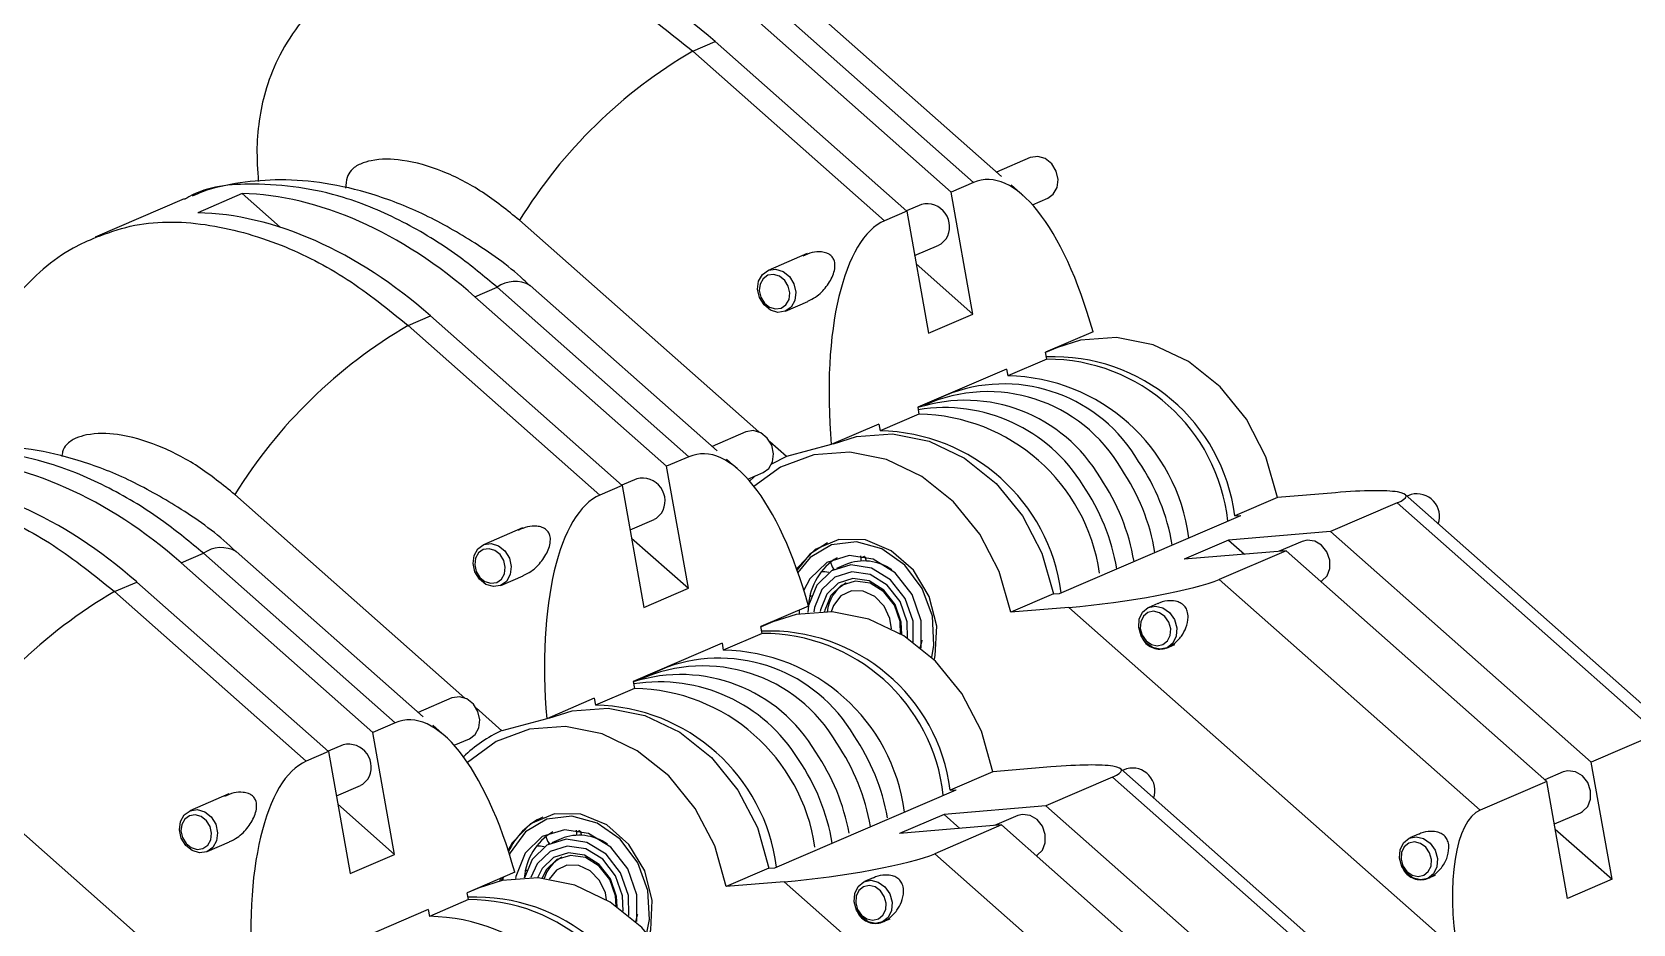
# Paper-space layout 'Sheet2' of a CAD drawing. Header units: inches. Extents: x 0 to 46.6, y 0 to 32.9.
# Drawn here: x 4.58 to 12.49, y 20.87 to 25.27 of the extents above; entities that cross this region are included whole.
import ezdxf

# ---------------------------------------------------------------- set-up
doc = ezdxf.new("R2010")
doc.units = ezdxf.units.IN
doc.header["$MEASUREMENT"] = 0

psp = doc.layouts.new('Sheet2')

# ---------------------------------------------------------------- linework, layer by layer
at = {"color": 7, "linetype": 'Continuous', "lineweight": 25}
for p, q in [((8.1749, 25.3221), (9.1221, 24.4845)), ((9.2319, 24.5317), (8.2847, 25.3694)), ((9.371, 24.5614), (8.4472, 25.3783)), ((7.8455, 25.1804), (7.9553, 25.2277)), ((7.8455, 25.1804), (8.7928, 24.3428)), ((7.9553, 25.2277), (8.9025, 24.39)), ((9.5126, 24.6548), (9.3463, 24.5832)), ((9.2319, 24.5317), (9.1221, 24.4845)), ((9.477, 24.4676), (9.418, 24.5198)), ((5.333, 24.4508), (4.8938, 24.2619)), ((5.6192, 24.4765), (5.3997, 24.382)), ((5.6192, 24.4765), (5.807, 24.3104)), ((9.2293, 23.882), (9.1221, 24.4845)), ((9.5234, 24.4213), (9.5991, 24.4538)), ((8.9025, 24.39), (8.7928, 24.3428)), ((8.9746, 24.4233), (8.9008, 24.3915)), ((8.9025, 24.39), (9.0098, 23.7875)), ((8.9415, 24.1709), (9.0611, 24.2224)), ((8.4106, 24.1806), (8.2171, 24.0974)), ((8.9488, 24.13), (9.2293, 23.882)), ((6.7692, 23.9673), (6.879, 24.0146)), ((6.7692, 23.9673), (7.7164, 23.1297)), ((7.8262, 23.1769), (6.879, 24.0146)), ((7.9653, 23.2066), (7.0415, 24.0235)), ((8.3035, 23.8964), (8.4133, 23.9436)), ((6.4398, 23.8256), (6.5496, 23.8729)), ((6.4398, 23.8256), (7.3871, 22.988)), ((6.5496, 23.8729), (7.4969, 23.0352)), ((9.0098, 23.7875), (9.2293, 23.882)), ((9.8227, 23.794), (9.5881, 23.693)), ((9.5941, 23.6589), (9.4019, 23.5763)), ((9.5941, 23.6589), (9.5881, 23.693)), ((9.6469, 23.7169), (9.5883, 23.6917)), ((9.3959, 23.6103), (8.9567, 23.4214)), ((9.3959, 23.6103), (9.4019, 23.5763)), ((9.1252, 23.4924), (9.04, 23.4558)), ((8.9567, 23.4214), (8.9628, 23.3873)), ((8.7645, 23.3387), (8.5299, 23.2378)), ((8.7645, 23.3387), (8.7706, 23.3046)), ((8.9628, 23.3873), (8.7706, 23.3046)), ((8.1069, 23.3), (7.9406, 23.2284)), ((7.8262, 23.1769), (7.7164, 23.1297)), ((8.3079, 23.1788), (8.2351, 23.1406)), ((8.5299, 23.2378), (8.3079, 23.1788)), ((7.8237, 22.5272), (7.7164, 23.1297)), ((8.0713, 23.1128), (8.0123, 23.165)), ((8.1177, 23.0665), (8.1934, 23.099)), ((7.4969, 23.0352), (7.3871, 22.988)), ((7.5689, 23.0685), (7.4951, 23.0368)), ((7.4969, 23.0352), (7.6041, 22.4327)), ((10.7342, 22.9755), (10.5234, 22.8848)), ((11.0203, 22.9995), (10.7342, 22.9755)), ((11.3251, 22.9491), (10.9957, 22.8074)), ((12.6133, 21.8099), (11.3251, 22.9491)), ((12.7359, 21.7779), (11.3651, 22.99)), ((11.3945, 22.9906), (11.3743, 22.9819)), ((7.5358, 22.8161), (7.6554, 22.8676)), ((9.6572, 22.5018), (10.5531, 22.8873)), ((10.5234, 22.8848), (10.5531, 22.8873)), ((7.0049, 22.8259), (6.8114, 22.7426)), ((10.9957, 22.8074), (10.4924, 22.7651)), ((12.284, 21.6682), (10.9957, 22.8074)), ((5.318, 22.6528), (5.4278, 22.7001)), ((6.375, 21.8624), (5.4278, 22.7001)), ((6.5141, 21.8921), (5.5903, 22.7089)), ((7.5431, 22.7753), (7.8237, 22.5272)), ((10.4924, 22.7651), (10.2728, 22.6706)), ((10.7761, 22.7129), (10.2728, 22.6706)), ((10.7761, 22.7129), (10.4467, 22.5712)), ((10.4924, 22.7651), (10.5709, 22.6957)), ((10.8565, 22.7592), (10.7425, 22.7101)), ((12.0644, 21.5737), (10.7761, 22.7129)), ((5.318, 22.6528), (6.2652, 21.8152)), ((8.5258, 22.6561), (8.5339, 22.633)), ((8.5339, 22.633), (8.5429, 22.6199)), ((8.5405, 22.6229), (8.5364, 22.6165)), ((8.6008, 22.6453), (8.5551, 22.6256)), ((8.6934, 22.684), (8.674, 22.6768)), ((8.6917, 22.6844), (8.6777, 22.6784)), ((8.6949, 22.6837), (8.7021, 22.6624)), ((8.8089, 22.6307), (8.8109, 22.6319)), ((4.9886, 22.5111), (5.0984, 22.5583)), ((5.0984, 22.5583), (6.0456, 21.7207)), ((6.8978, 22.5416), (7.0076, 22.5889)), ((10.4467, 22.5712), (11.735, 21.432)), ((4.9886, 22.5111), (5.9359, 21.6735)), ((7.6041, 22.4327), (7.8237, 22.5272)), ((8.4258, 22.493), (8.4296, 22.4872)), ((9.6275, 22.4993), (9.4167, 22.4086)), ((9.6275, 22.4993), (9.6572, 22.5018)), ((8.417, 22.4392), (8.1824, 22.3382)), ((8.3718, 22.4197), (8.3708, 22.4016)), ((9.7029, 22.4327), (9.4167, 22.4086)), ((11.6226, 20.735), (9.7029, 22.4327)), ((10.1431, 22.4522), (10.099, 22.4332)), ((8.1884, 22.3042), (7.9962, 22.2215)), ((8.1884, 22.3042), (8.1824, 22.3382)), ((8.2412, 22.3621), (8.1826, 22.3369)), ((7.9902, 22.2556), (7.551, 22.0666)), ((7.9902, 22.2556), (7.9962, 22.2215)), ((10.1854, 22.2323), (10.227, 22.2502)), ((7.551, 22.0666), (7.5571, 22.0325)), ((7.7195, 22.1376), (7.6343, 22.101)), ((7.5571, 22.0325), (7.3649, 21.9498)), ((6.6557, 21.9854), (6.4894, 21.9139)), ((7.3588, 21.9839), (7.1242, 21.883)), ((7.3588, 21.9839), (7.3649, 21.9498)), ((6.375, 21.8624), (6.2652, 21.8152)), ((6.6201, 21.7983), (6.5611, 21.8505)), ((7.1242, 21.883), (6.9022, 21.824)), ((6.1177, 21.754), (6.0439, 21.7222)), ((6.3724, 21.2127), (6.2652, 21.8152)), ((6.6665, 21.752), (6.7422, 21.7845)), ((12.6133, 21.8099), (12.284, 21.6682)), ((5.451, 20.5095), (4.1323, 21.6756)), ((6.0456, 21.7207), (5.9359, 21.6735)), ((6.0456, 21.7207), (6.1529, 21.1182)), ((9.3285, 21.6207), (9.1177, 21.53)), ((9.6147, 21.6447), (9.3285, 21.6207)), ((9.9194, 21.5943), (9.59, 21.4526)), ((11.2076, 20.4551), (9.9194, 21.5943)), ((11.3302, 20.4231), (9.9594, 21.6353)), ((9.9888, 21.6358), (9.9686, 21.6271)), ((12.1448, 21.62), (12.0555, 21.5815)), ((12.3869, 21.0898), (12.284, 21.6682)), ((6.0846, 21.5016), (6.2042, 21.553)), ((8.2515, 21.147), (9.1474, 21.5325)), ((9.1177, 21.53), (9.1474, 21.5325)), ((12.0644, 21.5737), (11.735, 21.432)), ((12.1673, 20.9953), (12.0644, 21.5737)), ((5.5537, 21.5113), (5.3602, 21.4281)), ((6.0919, 21.4607), (6.3724, 21.2127)), ((9.59, 21.4526), (9.0867, 21.4103)), ((10.8783, 20.3134), (9.59, 21.4526)), ((9.0867, 21.4103), (8.8671, 21.3158)), ((9.3704, 21.3581), (8.8671, 21.3158)), ((9.3704, 21.3581), (9.041, 21.2164)), ((9.0867, 21.4103), (9.1652, 21.3409)), ((9.4508, 21.4044), (9.3368, 21.3553)), ((10.6587, 20.2189), (9.3704, 21.3581)), ((12.1018, 21.3633), (12.2313, 21.419)), ((7.1201, 21.3013), (7.1282, 21.2783)), ((7.1282, 21.2783), (7.1372, 21.2651)), ((7.1951, 21.2905), (7.1494, 21.2708)), ((7.2877, 21.3293), (7.2683, 21.322)), ((7.286, 21.3296), (7.272, 21.3236)), ((7.2893, 21.3289), (7.2964, 21.3076)), ((7.4032, 21.276), (7.4052, 21.2772)), ((11.4314, 21.313), (11.3873, 21.294)), ((12.1064, 21.3379), (12.3869, 21.0898)), ((5.4466, 21.2271), (5.5564, 21.2743)), ((6.1529, 21.1182), (6.3724, 21.2127)), ((6.9538, 21.2707), (6.933, 21.234)), ((7.1348, 21.2681), (7.1307, 21.2617)), ((9.041, 21.2164), (10.3293, 20.0772)), ((6.9658, 21.1247), (6.7311, 21.0237)), ((7.0201, 21.1382), (7.0239, 21.1324)), ((8.2218, 21.1445), (8.011, 21.0538)), ((8.2218, 21.1445), (8.2515, 21.147)), ((6.79, 21.0476), (6.7314, 21.0224)), ((6.8935, 21.0936), (6.8925, 21.0814)), ((6.9018, 21.0971), (6.9006, 21.0832)), ((8.2972, 21.0779), (8.011, 21.0538)), ((10.217, 19.3802), (8.2972, 21.0779)), ((8.7374, 21.0974), (8.6933, 21.0784)), ((11.4737, 21.0931), (11.5153, 21.111)), ((12.3869, 21.0898), (12.1673, 20.9953)), ((6.7372, 20.9896), (6.545, 20.9069)), ((6.7372, 20.9896), (6.7311, 21.0237)), ((6.539, 20.941), (6.0998, 20.7521)), ((6.539, 20.941), (6.545, 20.9069)), ((8.7797, 20.8775), (8.8213, 20.8954))]:
    psp.add_line(p, q, dxfattribs=at)
at = {"color": 8, "linetype": 'Continuous', "lineweight": 25}
for p, q in [((8.1712, 23.2997), (6.9892, 24.3449)), ((8.3079, 23.1788), (8.2267, 23.2506)), ((6.72, 21.9852), (5.5836, 22.9901)), ((6.9022, 21.824), (6.7755, 21.9361))]:
    psp.add_line(p, q, dxfattribs=at)
at = {"color": 7, "linetype": 'Continuous', "lineweight": 25, "flags": 128}
for points in [[(9.5991, 24.4538), (9.6266, 24.4738), (9.6452, 24.5067), (9.6503, 24.5469), (9.6409, 24.5883), (9.6186, 24.6244), (9.5867, 24.6499), (9.5502, 24.6608), (9.5145, 24.6555), (9.5126, 24.6548)], [(9.0968, 24.253), (9.0708, 24.2274), (9.0611, 24.2224)], [(8.2294, 23.9013), (8.1975, 23.9267), (8.1752, 23.9629), (8.1659, 24.0042), (8.1709, 24.0444), (8.1895, 24.0774), (8.2189, 24.0981), (8.2546, 24.1034), (8.2912, 24.0925), (8.3231, 24.067), (8.3454, 24.0309), (8.3547, 23.9895), (8.3497, 23.9493), (8.3311, 23.9164), (8.3017, 23.8957), (8.266, 23.8903), (8.2294, 23.9013)], [(8.2246, 23.9157), (8.2539, 23.9069), (8.2824, 23.9112), (8.3059, 23.9277), (8.3209, 23.9541), (8.3249, 23.9863), (8.3174, 24.0194), (8.2995, 24.0483), (8.274, 24.0687), (8.2448, 24.0774), (8.2162, 24.0732), (8.1927, 24.0566), (8.1778, 24.0302), (8.1738, 23.998), (8.1813, 23.965), (8.1991, 23.9361), (8.2246, 23.9157)], [(10.7342, 22.9755), (10.6769, 23.1762), (10.5804, 23.3619), (10.4502, 23.5218), (10.2938, 23.6469), (10.1201, 23.7299), (9.9392, 23.766), (9.7613, 23.7534), (9.6469, 23.7169)], [(8.1934, 23.099), (8.2209, 23.119), (8.2396, 23.1519), (8.2446, 23.1922), (8.2352, 23.2335), (8.2129, 23.2696), (8.181, 23.2951), (8.1445, 23.306), (8.1088, 23.3007), (8.1069, 23.3)], [(8.5402, 23.2407), (8.6546, 23.2772), (8.8325, 23.2899), (9.0135, 23.2537), (9.1871, 23.1707), (9.3435, 23.0457), (9.4737, 22.8857), (9.5702, 22.7001), (9.6275, 22.4993)], [(9.4167, 22.4086), (9.3594, 22.6094), (9.2629, 22.795), (9.1327, 22.955), (8.9763, 23.08), (8.8027, 23.163), (8.6217, 23.1992), (8.4438, 23.1865), (8.2792, 23.1257), (8.1479, 23.0304)], [(8.1541, 23.0821), (8.1466, 23.0758), (8.126, 23.057)], [(7.6911, 22.8982), (7.6651, 22.8726), (7.6554, 22.8676)], [(6.8237, 22.5465), (6.7918, 22.572), (6.7695, 22.6081), (6.7602, 22.6495), (6.7652, 22.6897), (6.7838, 22.7226), (6.8132, 22.7434), (6.8489, 22.7487), (6.8855, 22.7377), (6.9174, 22.7123), (6.9397, 22.6761), (6.949, 22.6348), (6.944, 22.5946), (6.9254, 22.5616), (6.896, 22.5409), (6.8603, 22.5356), (6.8237, 22.5465)], [(6.8189, 22.5609), (6.8482, 22.5522), (6.8767, 22.5564), (6.9003, 22.573), (6.9152, 22.5993), (6.9192, 22.6315), (6.9117, 22.6646), (6.8938, 22.6935), (6.8684, 22.7139), (6.8391, 22.7226), (6.8105, 22.7184), (6.787, 22.7018), (6.7721, 22.6754), (6.7681, 22.6433), (6.7756, 22.6102), (6.7934, 22.5813), (6.8189, 22.5609)], [(9.0391, 22.1773), (9.0433, 22.1945), (9.0512, 22.3402), (9.0137, 22.4867), (8.9354, 22.6162), (8.8258, 22.7131), (8.698, 22.7659), (8.5674, 22.768), (8.4499, 22.7192), (8.3595, 22.6255)], [(8.5106, 22.7517), (8.4235, 22.6954), (8.3607, 22.6178)], [(9.0259, 22.1851), (9.037, 22.2469), (9.0296, 22.3893), (8.9794, 22.5266), (8.8925, 22.6421), (8.7794, 22.7219), (8.6537, 22.7564), (8.5307, 22.7415), (8.4251, 22.6789), (8.3652, 22.6052)], [(10.9482, 22.5607), (10.9527, 22.5633), (10.9787, 22.5889), (10.9926, 22.6251), (10.9924, 22.6665), (10.9781, 22.7066), (10.9519, 22.7395), (10.9177, 22.7601), (10.8808, 22.7652), (10.8565, 22.7592)], [(8.973, 22.2313), (8.9736, 22.2344), (8.9744, 22.3673), (8.9296, 22.4971), (8.8461, 22.6039), (8.7366, 22.6714), (8.6177, 22.6895), (8.5076, 22.6553), (8.4231, 22.5741), (8.394, 22.5179)], [(8.9347, 22.2606), (8.9335, 22.3645), (8.8948, 22.4765), (8.8227, 22.5687), (8.7282, 22.627), (8.6256, 22.6426), (8.5305, 22.6131), (8.4575, 22.543), (8.4176, 22.4429), (8.4131, 22.4081)], [(8.6779, 22.6627), (8.6778, 22.6776), (8.6762, 22.6872)], [(8.9066, 22.2801), (8.9042, 22.3624), (8.8699, 22.4617), (8.806, 22.5435), (8.7222, 22.5952), (8.6312, 22.609), (8.5469, 22.5828), (8.4822, 22.5206), (8.4469, 22.4319), (8.4438, 22.4111)], [(8.9065, 22.28), (8.9042, 22.3624), (8.8699, 22.4617), (8.806, 22.5435), (8.7222, 22.5952), (8.6312, 22.609), (8.5469, 22.5828), (8.4822, 22.5206), (8.4469, 22.4319), (8.4438, 22.4111)], [(8.8779, 22.2984), (8.8749, 22.3603), (8.845, 22.4469), (8.7893, 22.5182), (8.7162, 22.5633), (8.6368, 22.5754), (8.5634, 22.5525), (8.5069, 22.4983), (8.4761, 22.421), (8.4747, 22.4125)], [(8.8715, 22.2993), (8.8692, 22.3629), (8.8414, 22.4435), (8.7895, 22.5098), (8.7215, 22.5518), (8.6477, 22.563), (8.5793, 22.5418), (8.5268, 22.4913), (8.4981, 22.4193), (8.4969, 22.4127)], [(8.8266, 22.3274), (8.8193, 22.3773), (8.7906, 22.4393), (8.7443, 22.487), (8.6875, 22.5134), (8.6289, 22.5143), (8.5773, 22.4896), (8.5406, 22.4431), (8.5291, 22.4115)], [(9.3285, 21.6207), (9.2712, 21.8214), (9.1747, 22.0071), (9.0445, 22.167), (8.8881, 22.2921), (8.7145, 22.3751), (8.5335, 22.4113), (8.3556, 22.3986), (8.2412, 22.3621)], [(10.0598, 22.2926), (10.0483, 22.3336), (10.0511, 22.3744), (10.0677, 22.4088), (10.0957, 22.4317), (10.1308, 22.4395), (10.1676, 22.4311), (10.2005, 22.4077), (10.2246, 22.3729), (10.2361, 22.3319), (10.2333, 22.2911), (10.2167, 22.2567), (10.1887, 22.2338), (10.1536, 22.226), (10.1168, 22.2344), (10.0839, 22.2578), (10.0598, 22.2926)], [(10.0653, 22.2959), (10.0846, 22.2681), (10.1109, 22.2494), (10.1404, 22.2426), (10.1684, 22.2489), (10.1908, 22.2672), (10.2041, 22.2947), (10.2064, 22.3274), (10.1971, 22.3601), (10.1779, 22.388), (10.1515, 22.4067), (10.1221, 22.4135), (10.094, 22.4072), (10.0716, 22.3889), (10.0583, 22.3613), (10.0561, 22.3287), (10.0653, 22.2959)], [(8.9696, 22.234), (8.9786, 22.2694), (8.9788, 22.2706)], [(6.7422, 21.7845), (6.7697, 21.8044), (6.7883, 21.8374), (6.7934, 21.8776), (6.784, 21.919), (6.7617, 21.9551), (6.7298, 21.9806), (6.6933, 21.9915), (6.6576, 21.9862), (6.6557, 21.9854)], [(7.1345, 21.886), (7.2489, 21.9224), (7.4268, 21.9351), (7.6078, 21.8989), (7.7814, 21.8159), (7.9378, 21.6909), (8.068, 21.5309), (8.1645, 21.3453), (8.2218, 21.1445)], [(8.011, 21.0538), (7.9537, 21.2546), (7.8572, 21.4402), (7.727, 21.6002), (7.5706, 21.7252), (7.397, 21.8082), (7.216, 21.8444), (7.0381, 21.8317), (6.8735, 21.7709), (6.7328, 21.6666)], [(12.2313, 21.419), (12.241, 21.4241), (12.267, 21.4497), (12.2809, 21.4859), (12.2807, 21.5273), (12.2664, 21.5674), (12.2402, 21.6003), (12.206, 21.6209), (12.1691, 21.626), (12.1448, 21.62)], [(6.2399, 21.5837), (6.2139, 21.5581), (6.2042, 21.553)], [(5.3725, 21.232), (5.3406, 21.2574), (5.3183, 21.2936), (5.309, 21.3349), (5.314, 21.3751), (5.3326, 21.4081), (5.362, 21.4288), (5.3977, 21.4341), (5.4343, 21.4232), (5.4662, 21.3977), (5.4885, 21.3616), (5.4978, 21.3202), (5.4928, 21.28), (5.4742, 21.2471), (5.4448, 21.2263), (5.4091, 21.221), (5.3725, 21.232)], [(5.3677, 21.2464), (5.3969, 21.2376), (5.4255, 21.2419), (5.449, 21.2584), (5.4639, 21.2848), (5.468, 21.317), (5.4605, 21.35), (5.4426, 21.379), (5.4171, 21.3994), (5.3879, 21.4081), (5.3593, 21.4039), (5.3358, 21.3873), (5.3209, 21.3609), (5.3169, 21.3287), (5.3244, 21.2957), (5.3422, 21.2667), (5.3677, 21.2464)], [(7.619, 20.826), (7.6313, 20.8921), (7.6239, 21.0346), (7.5737, 21.1718), (7.4868, 21.2873), (7.3737, 21.3672), (7.248, 21.4017), (7.125, 21.3867), (7.0194, 21.3241), (6.9439, 21.2213), (6.9399, 21.2126)], [(7.6308, 20.8131), (7.6376, 20.8397), (7.6455, 20.9854), (7.608, 21.1319), (7.5297, 21.2614), (7.4201, 21.3584), (7.2923, 21.4111), (7.1617, 21.4132), (7.0442, 21.3645), (6.9538, 21.2707)], [(9.5425, 21.2059), (9.547, 21.2085), (9.573, 21.2341), (9.5869, 21.2703), (9.5867, 21.3117), (9.5724, 21.3519), (9.5462, 21.3847), (9.512, 21.4053), (9.4751, 21.4104), (9.4508, 21.4044)], [(7.5683, 20.8819), (7.5687, 21.0126), (7.5239, 21.1423), (7.4404, 21.2491), (7.3309, 21.3166), (7.212, 21.3347), (7.1019, 21.3005), (7.0174, 21.2193), (6.9712, 21.1034), (6.9696, 21.0945)], [(7.5297, 20.9103), (7.5278, 21.0097), (7.4892, 21.1217), (7.4171, 21.2139), (7.3225, 21.2723), (7.2199, 21.2879), (7.1248, 21.2583), (7.0518, 21.1882), (7.0139, 21.0977)], [(7.2722, 21.3079), (7.2721, 21.3228), (7.2705, 21.3324)], [(11.3481, 21.1534), (11.3366, 21.1944), (11.3393, 21.2352), (11.356, 21.2696), (11.384, 21.2925), (11.4191, 21.3003), (11.4559, 21.2919), (11.4888, 21.2685), (11.5129, 21.2337), (11.5244, 21.1927), (11.5216, 21.1519), (11.505, 21.1175), (11.477, 21.0946), (11.4419, 21.0868), (11.4051, 21.0952), (11.3722, 21.1186), (11.3481, 21.1534)], [(7.5016, 20.9326), (7.4985, 21.0076), (7.4642, 21.1069), (7.4003, 21.1887), (7.3165, 21.2404), (7.2255, 21.2542), (7.1412, 21.228), (7.0765, 21.1659), (7.046, 21.0981)], [(7.5016, 20.9326), (7.4985, 21.0076), (7.4642, 21.1069), (7.4003, 21.1887), (7.3165, 21.2404), (7.2255, 21.2542), (7.1412, 21.228), (7.0765, 21.1659), (7.046, 21.0981)], [(7.4727, 20.9537), (7.4692, 21.0056), (7.4393, 21.0922), (7.3836, 21.1634), (7.3105, 21.2085), (7.2312, 21.2206), (7.1577, 21.1978), (7.1012, 21.1435), (7.0785, 21.097)], [(7.4667, 20.9579), (7.4635, 21.0081), (7.4357, 21.0887), (7.3838, 21.155), (7.3158, 21.197), (7.242, 21.2082), (7.1736, 21.187), (7.1211, 21.1365), (7.1006, 21.0953)], [(11.3536, 21.1567), (11.3728, 21.1289), (11.3992, 21.1101), (11.4286, 21.1034), (11.4567, 21.1096), (11.4791, 21.128), (11.4924, 21.1555), (11.4946, 21.1882), (11.4854, 21.2209), (11.4662, 21.2488), (11.4398, 21.2675), (11.4104, 21.2743), (11.3823, 21.268), (11.3599, 21.2497), (11.3466, 21.2221), (11.3444, 21.1895), (11.3536, 21.1567)], [(7.42, 20.9879), (7.4136, 21.0225), (7.3849, 21.0845), (7.3386, 21.1323), (7.2818, 21.1586), (7.2232, 21.1595), (7.1716, 21.1349), (7.1362, 21.091)], [(7.8773, 20.3061), (7.82, 20.5069), (7.7235, 20.6925), (7.5933, 20.8525), (7.4369, 20.9775), (7.2632, 21.0605), (7.0823, 21.0967), (6.9044, 21.084), (6.79, 21.0476)], [(6.9088, 21.1002), (6.9078, 21.0909), (6.9071, 21.0846)], [(8.6541, 20.9379), (8.6426, 20.9788), (8.6454, 21.0196), (8.662, 21.0541), (8.69, 21.0769), (8.7251, 21.0848), (8.7619, 21.0763), (8.7948, 21.0529), (8.8189, 21.0181), (8.8304, 20.9772), (8.8276, 20.9364), (8.811, 20.9019), (8.783, 20.879), (8.7479, 20.8712), (8.7111, 20.8796), (8.6782, 20.903), (8.6541, 20.9379)], [(8.6596, 20.9412), (8.6789, 20.9133), (8.7052, 20.8946), (8.7347, 20.8878), (8.7627, 20.8941), (8.7851, 20.9124), (8.7984, 20.94), (8.8007, 20.9726), (8.7914, 21.0053), (8.7722, 21.0332), (8.7458, 21.0519), (8.7164, 21.0587), (8.6883, 21.0524), (8.6659, 21.0341), (8.6526, 21.0065), (8.6504, 20.9739), (8.6596, 20.9412)], [(7.5643, 20.8802), (7.5729, 20.9146), (7.5732, 20.9158)]]:
    psp.add_lwpolyline(points, dxfattribs=at)
at = {"color": 7, "linetype": 'Continuous', "lineweight": 25}
for centre, radius, start, end in [((9.0876, 23.051), 2.4652, 120.25568, 148.34175), ((9.0013, 24.3135), 0.113, 327.66013, 103.65596), ((7.6819, 21.6962), 2.4652, 120.25557, 148.34172), ((9.6297, 22.7699), 0.901, 7.32343, 92.39206), ((9.5968, 22.7615), 0.8974, 6.27693, 90.17225), ((9.3864, 22.6584), 0.918, 7.41857, 89.03061), ((9.3025, 22.7368), 0.7617, 29.93274, 114.29121), ((9.3821, 22.7665), 0.7701, 30.17309, 109.49255), ((9.191, 22.6824), 0.7735, 30.27114, 107.60842), ((9.0873, 22.6143), 0.8055, 31.53637, 99.17867), ((8.9477, 22.4706), 0.9168, 8.27998, 89.05678), ((8.7551, 22.3868), 0.918, 7.41857, 89.03062), ((9.1069, 22.532), 1.0365, 9.59281, 34.34843), ((9.1922, 22.5687), 1.0365, 9.59172, 34.34952), ((7.5956, 22.9587), 0.113, 327.65978, 103.65573), ((8.9181, 22.4508), 1.0365, 9.59175, 34.34931), ((9.0033, 22.4875), 1.0364, 9.59163, 34.34959), ((11.4228, 22.8826), 0.1116, 340.75613, 104.66241), ((8.7087, 22.4285), 0.2912, 120.84647, 176.75551), ((8.6902, 22.4189), 0.2434, 55.20047, 111.53774), ((8.4919, 22.5321), 0.0768, 70.78689, 99.96908), ((8.6859, 22.3968), 0.1768, 117.6016, 175.9085), ((6.2307, 20.3817), 2.4652, 120.25593, 148.34137), ((8.224, 21.4151), 0.901, 7.3234, 92.39209), ((8.1911, 21.4067), 0.8974, 6.27686, 90.17233), ((7.9764, 21.4117), 0.7701, 30.17319, 109.49241), ((7.9807, 21.3036), 0.918, 7.41859, 89.03059), ((7.7853, 21.3276), 0.7735, 30.27101, 107.60853), ((7.8969, 21.382), 0.7617, 29.9329, 114.29107), ((7.6816, 21.2596), 0.8055, 31.53637, 99.17861), ((7.542, 21.1158), 0.9168, 8.28001, 89.05675), ((7.3494, 21.032), 0.918, 7.41857, 89.03062), ((6.1444, 21.6442), 0.113, 327.66008, 103.65603), ((7.169, 21.2288), 0.6523, 114.14347, 134.39167), ((7.7012, 21.1773), 1.0365, 9.59268, 34.34838), ((7.7862, 21.2138), 1.0368, 10.02618, 34.34669), ((7.5125, 21.0961), 1.0364, 9.59059, 34.35045), ((7.5971, 21.1325), 1.037, 10.26362, 34.34371), ((10.0171, 21.5279), 0.1116, 340.75628, 104.66214), ((7.2434, 21.0908), 0.336, 114.35275, 156.32875), ((7.3023, 21.0745), 0.2901, 120.79809, 175.41643), ((7.2845, 21.0641), 0.2434, 55.20081, 111.53741), ((7.0863, 21.1773), 0.0768, 70.78689, 99.96908), ((7.2765, 21.0465), 0.1712, 117.20767, 163.84698), ((6.7728, 20.1006), 0.901, 7.32337, 92.3921), ((6.7399, 20.0922), 0.8974, 6.27685, 90.17234), ((6.5295, 19.9891), 0.918, 7.41858, 89.03061)]:
    psp.add_arc(centre, radius, start, end, dxfattribs=at)
at = {"color": 8, "linetype": 'Continuous', "lineweight": 25}
for centre, start, end in [((6.9673, 23.8901), 60.89677, 125.36535), ((5.5161, 22.5756), 60.89656, 125.36585)]:
    psp.add_arc(centre, 0.1526, start, end, dxfattribs=at)
at = {"color": 7, "linetype": 'Continuous', "lineweight": 25}
for centre, major_axis, ratio, start_param, end_param in [((7.3297, 24.2578), (-1.1263, 1.2763), 0.663927, 4.897456, 5.738524), ((9.4463, 23.3267), (-0.1678, 1.2181), 0.37681, 5.053671, 6.386846), ((6.1436, 22.9975), (-1.1263, 1.2763), 0.663927, 4.897456, 5.738524), ((5.924, 22.903), (-1.1263, 1.2763), 0.663927, 4.897456, 5.738524), ((9.0072, 23.1377), (-0.1678, 1.2181), 0.37681, 0.103661, 1.436836), ((8.0407, 21.9719), (-0.1678, 1.2181), 0.37681, 5.053671, 6.386846), ((4.6923, 21.6829), (-1.1263, 1.2763), 0.663927, 4.897456, 5.738524), ((4.4728, 21.5885), (-1.1263, 1.2763), 0.663927, 4.897456, 5.738524), ((10.8008, 22.905), (0.5683, 0.0783), 0.121083, 5.869885, 7.440682), ((7.6015, 21.783), (-0.1678, 1.2181), 0.37681, 0.103661, 1.436836), ((9.9224, 22.5271), (0.5683, 0.0783), 0.121083, 4.299089, 5.869885), ((6.5894, 20.6574), (-0.1678, 1.2181), 0.37681, 5.053671, 6.386846), ((6.1503, 20.4684), (-0.1678, 1.2181), 0.37681, 0.103661, 1.436836), ((9.3951, 21.5503), (0.5683, 0.0783), 0.121083, 5.869885, 7.440682), ((11.8422, 20.8295), (-0.0839, 0.6091), 0.37681, 0.103661, 1.674457), ((8.5167, 21.1724), (0.5683, 0.0783), 0.121083, 4.299089, 5.869885)]:
    psp.add_ellipse(centre, major_axis=major_axis, ratio=ratio, start_param=start_param, end_param=end_param, dxfattribs=at)
at = {"color": 8, "linetype": 'Continuous', "lineweight": 25}
for points, knots in [([(6.3017, 25.6161), (6.358, 25.6364), (6.5281, 25.6979), (6.8446, 25.6949), (7.2087, 25.5934), (7.549, 25.4197), (7.7467, 25.2602), (7.8455, 25.1804)], [0, 0, 0, 0, 0.113812, 0.344159, 0.576645, 0.788246, 1, 1, 1, 1]), ([(6.9892, 24.3449), (6.9293, 24.3935), (6.8095, 24.4907), (6.6124, 24.5921), (6.4253, 24.6469), (6.2865, 24.6497), (6.2027, 24.625), (6.1591, 24.5989), (6.1339, 24.5544), (6.1311, 24.5221), (6.1295, 24.5038)], [0, 0, 0, 0, 0.214375, 0.428492, 0.63383, 0.792308, 0.851197, 0.910592, 0.949433, 1, 1, 1, 1]), ([(6.879, 24.0146), (6.8148, 24.068), (6.6672, 24.1909), (6.4131, 24.3446), (6.0742, 24.4887), (5.7137, 24.5371), (5.4403, 24.5139), (5.3419, 24.4517), (5.3349, 24.4473)], [0, 0, 0, 0, 0.138776, 0.319598, 0.505032, 0.779104, 0.984364, 1, 1, 1, 1]), ([(4.896, 24.2613), (4.9523, 24.2816), (5.1224, 24.3431), (5.4389, 24.3401), (5.803, 24.2386), (6.1433, 24.0649), (6.341, 23.9054), (6.4398, 23.8256)], [0, 0, 0, 0, 0.1138118, 0.3441585, 0.576645, 0.7882457, 1, 1, 1, 1]), ([(5.5836, 22.9901), (5.5236, 23.0387), (5.4038, 23.1359), (5.2067, 23.2373), (5.0196, 23.2922), (4.8809, 23.2948), (4.7969, 23.2703), (4.7539, 23.2439), (4.7319, 23.2082), (4.7295, 23.186), (4.7285, 23.1777)], [0, 0, 0, 0, 0.220386, 0.440512, 0.651609, 0.814533, 0.875073, 0.936134, 0.976065, 1, 1, 1, 1]), ([(5.4278, 22.7001), (5.3636, 22.7534), (5.216, 22.8764), (4.9619, 23.0301), (4.623, 23.1741), (4.2625, 23.2226), (3.9891, 23.1993), (3.8907, 23.1372), (3.8837, 23.1328)], [0, 0, 0, 0, 0.138776, 0.319598, 0.505033, 0.779104, 0.984363, 1, 1, 1, 1]), ([(3.4448, 22.9468), (3.5011, 22.9671), (3.6712, 23.0285), (3.9877, 23.0256), (4.3518, 22.9241), (4.6921, 22.7504), (4.8897, 22.5909), (4.9886, 22.5111)], [0, 0, 0, 0, 0.1138119, 0.3441587, 0.5766454, 0.7882462, 1, 1, 1, 1])]:
    psp.add_open_spline(points, degree=3, knots=knots, dxfattribs=at)
at = {"color": 7, "linetype": 'Continuous', "lineweight": 25}
for points, knots in [([(6.3024, 25.6147), (6.2643, 25.5982), (6.1715, 25.5578), (6.0375, 25.4609), (5.905, 25.3267), (5.8034, 25.1694), (5.7382, 25.0086), (5.703, 24.8541), (5.6882, 24.6985), (5.6955, 24.5921), (5.6992, 24.5364)], [0, 0, 0, 0, 0.094, 0.229297, 0.370187, 0.517613, 0.648347, 0.75953, 0.874134, 1, 1, 1, 1]), ([(7.0405, 24.0213), (7.0301, 24.0315), (6.9431, 24.1167), (6.7651, 24.2395), (6.5145, 24.3819), (6.2706, 24.4764), (6.0353, 24.532), (5.8155, 24.5503), (5.6119, 24.5339), (5.4646, 24.5042), (5.3888, 24.4709), (5.372, 24.4635)], [0, 0, 0, 0, 0.023673, 0.199223, 0.354951, 0.501709, 0.633641, 0.756641, 0.865306, 0.970135, 1, 1, 1, 1]), ([(4.8967, 24.26), (4.8587, 24.2434), (4.7658, 24.2031), (4.6318, 24.1061), (4.4993, 23.9719), (4.3977, 23.8146), (4.3325, 23.6538), (4.2975, 23.4993), (4.2833, 23.3582), (4.2892, 23.2664), (4.2918, 23.2252)], [0, 0, 0, 0, 0.09719, 0.237078, 0.382749, 0.535177, 0.670348, 0.785304, 0.903797, 1, 1, 1, 1]), ([(8.4131, 23.9451), (8.4264, 23.9515), (8.4634, 23.969), (8.5084, 24.0172), (8.5385, 24.069), (8.5488, 24.1123), (8.5474, 24.1399), (8.5381, 24.1607), (8.5245, 24.1747), (8.5046, 24.1848), (8.4742, 24.1906), (8.4326, 24.1881), (8.4041, 24.175), (8.3891, 24.1682)], [0, 0, 0, 0, 0.095462, 0.26511, 0.439152, 0.527943, 0.601613, 0.646297, 0.691342, 0.730508, 0.788802, 0.888993, 1, 1, 1, 1]), ([(5.5893, 22.7068), (5.5789, 22.7169), (5.4919, 22.8021), (5.3139, 22.925), (5.0633, 23.0673), (4.8194, 23.1618), (4.5841, 23.2174), (4.3643, 23.2358), (4.1607, 23.2193), (4.0134, 23.1897), (3.9376, 23.1563), (3.9208, 23.1489)], [0, 0, 0, 0, 0.0236725, 0.1992233, 0.3549505, 0.5017086, 0.6336409, 0.7566414, 0.8653065, 0.9701349, 1, 1, 1, 1]), ([(7.0074, 22.5904), (7.0207, 22.5967), (7.0577, 22.6142), (7.1027, 22.6624), (7.1328, 22.7142), (7.1431, 22.7575), (7.1417, 22.7851), (7.1324, 22.806), (7.1188, 22.8199), (7.0989, 22.83), (7.0685, 22.8358), (7.0269, 22.8333), (6.9984, 22.8203), (6.9834, 22.8134)], [0, 0, 0, 0, 0.0954619, 0.2651089, 0.4391516, 0.5279405, 0.6016129, 0.6462959, 0.6913423, 0.7305089, 0.7888023, 0.8889937, 1, 1, 1, 1]), ([(10.2209, 22.2514), (10.2348, 22.2641), (10.2606, 22.2877), (10.2846, 22.335), (10.2944, 22.3773), (10.2903, 22.4125), (10.2787, 22.4365), (10.2604, 22.453), (10.2345, 22.4641), (10.1981, 22.4672), (10.1648, 22.4631), (10.1469, 22.4529), (10.1438, 22.4511)], [0, 0, 0, 0, 0.153061, 0.283731, 0.438902, 0.529659, 0.600792, 0.672398, 0.734926, 0.830153, 0.970649, 1, 1, 1, 1]), ([(10.0586, 22.3014), (10.0614, 22.2925), (10.0676, 22.2723), (10.0898, 22.2479), (10.1192, 22.2307), (10.1527, 22.2252), (10.1883, 22.2312), (10.2097, 22.2444), (10.2209, 22.2514)], [0, 0, 0, 0, 0.1340546, 0.3037488, 0.472056, 0.6404018, 0.8103002, 1, 1, 1, 1]), ([(5.5562, 21.2758), (5.5695, 21.2821), (5.6065, 21.2997), (5.6515, 21.3479), (5.6816, 21.3997), (5.6919, 21.443), (5.6905, 21.4706), (5.6812, 21.4914), (5.6676, 21.5054), (5.6477, 21.5155), (5.6173, 21.5212), (5.5757, 21.5188), (5.5472, 21.5057), (5.5322, 21.4989)], [0, 0, 0, 0, 0.095462, 0.26511, 0.439151, 0.527941, 0.601612, 0.646297, 0.691342, 0.730508, 0.788802, 0.888993, 1, 1, 1, 1]), ([(11.5092, 21.1122), (11.5231, 21.1249), (11.5489, 21.1485), (11.5729, 21.1958), (11.5826, 21.238), (11.5786, 21.2733), (11.567, 21.2973), (11.5487, 21.3138), (11.5228, 21.3249), (11.4864, 21.328), (11.4531, 21.3239), (11.4352, 21.3137), (11.4321, 21.3119)], [0, 0, 0, 0, 0.153061, 0.28373, 0.438903, 0.529658, 0.600793, 0.672396, 0.734925, 0.830153, 0.970649, 1, 1, 1, 1]), ([(11.3469, 21.1622), (11.3496, 21.1533), (11.3559, 21.1331), (11.378, 21.1087), (11.4075, 21.0915), (11.441, 21.086), (11.4766, 21.092), (11.4979, 21.1052), (11.5092, 21.1122)], [0, 0, 0, 0, 0.134058, 0.303755, 0.472057, 0.640403, 0.810301, 1, 1, 1, 1]), ([(8.8152, 20.8967), (8.8291, 20.9094), (8.8549, 20.9329), (8.8789, 20.9802), (8.8887, 21.0225), (8.8846, 21.0577), (8.873, 21.0817), (8.8547, 21.0983), (8.8288, 21.1093), (8.7924, 21.1125), (8.7591, 21.1084), (8.7412, 21.0981), (8.7381, 21.0963)], [0, 0, 0, 0, 0.153063, 0.28373, 0.438902, 0.529658, 0.600792, 0.672397, 0.734925, 0.830151, 0.970649, 1, 1, 1, 1]), ([(8.6529, 20.9467), (8.6557, 20.9377), (8.6619, 20.9175), (8.6841, 20.8931), (8.7135, 20.8759), (8.747, 20.8704), (8.7827, 20.8764), (8.804, 20.8897), (8.8152, 20.8967)], [0, 0, 0, 0, 0.1340566, 0.3037508, 0.472056, 0.6404017, 0.8103029, 1, 1, 1, 1])]:
    psp.add_open_spline(points, degree=3, knots=knots, dxfattribs=at)

doc.saveas('drawing.dxf')
